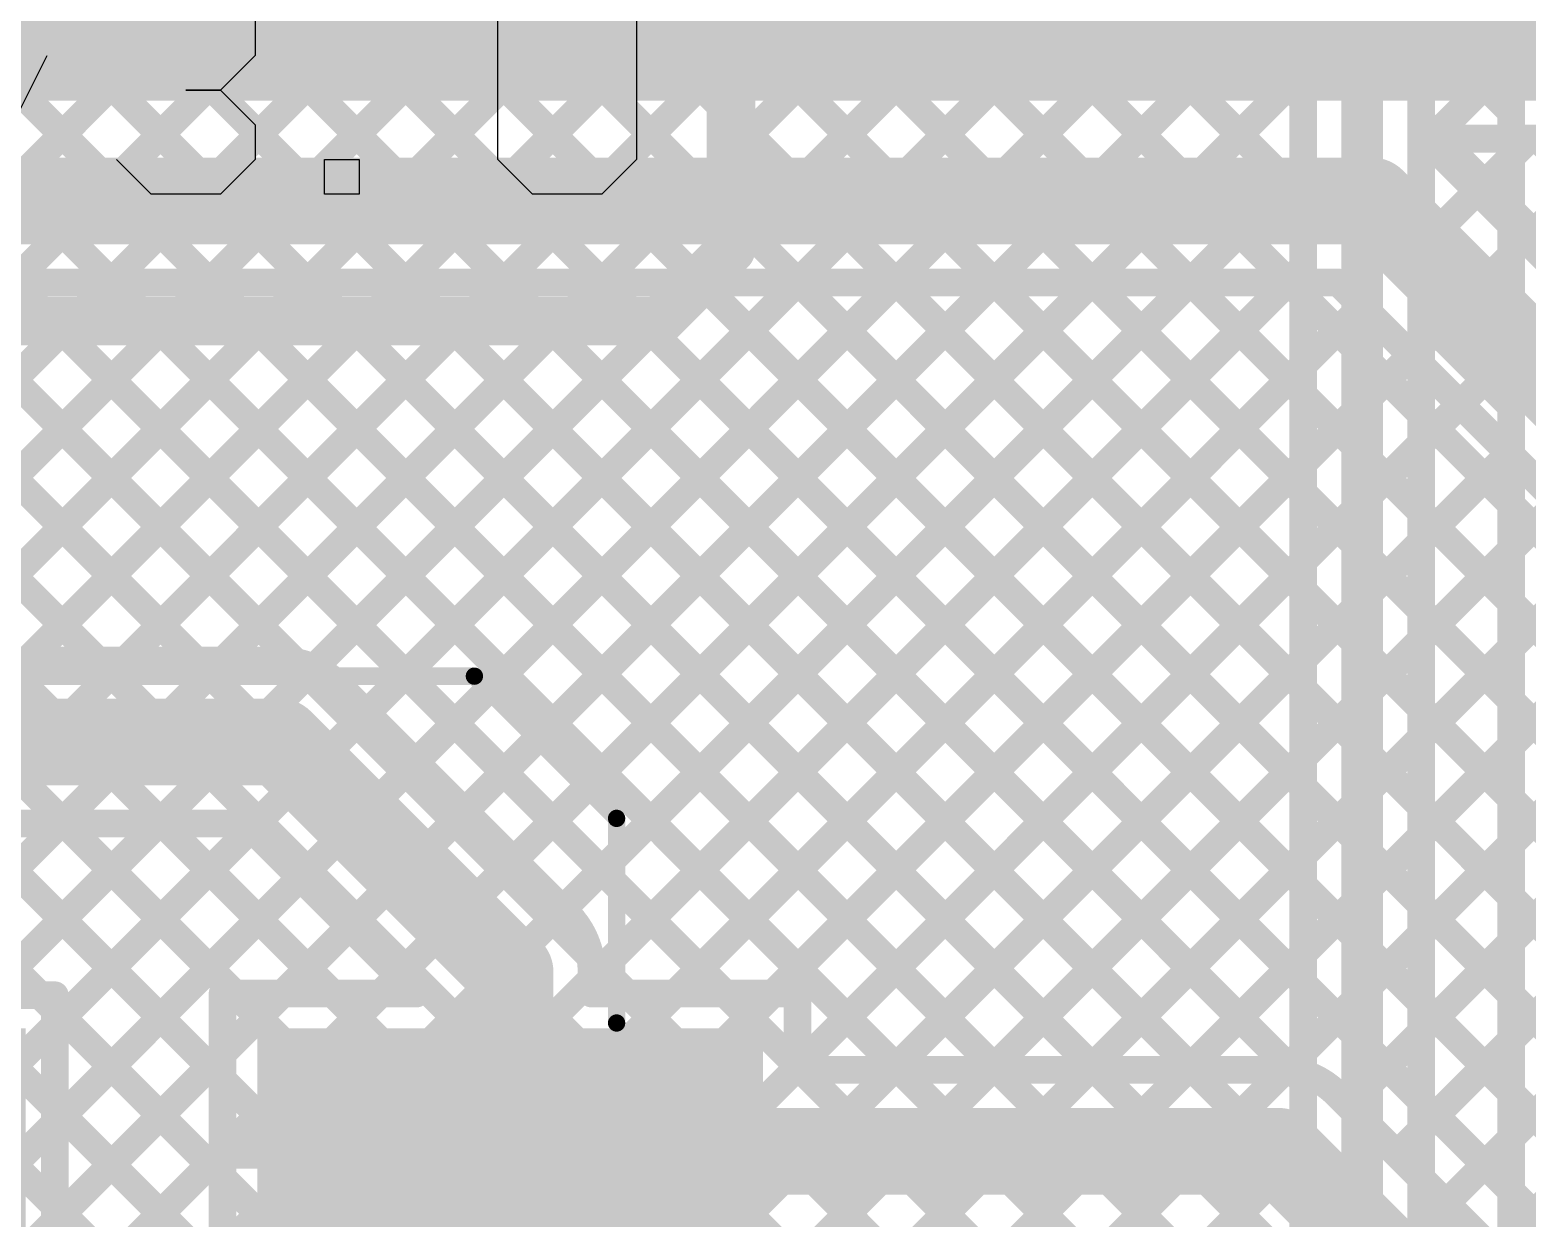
# Model space of a CAD drawing. Header units: millimetres. Extents: x 2.49 to 5.65, y 1.36 to 4.13.
# Drawn here: x 4.3888 to 4.8205, y 2.5868 to 2.9293 of the extents above; entities that cross this region are included whole.
import ezdxf

# ---------------------------------------------------------------- set-up
doc = ezdxf.new("R2010")
doc.units = ezdxf.units.MM
doc.header["$MEASUREMENT"] = 0
for name, color, linetype in [('BottomLayer', 5, 'Continuous'), ('TopLayer', 1, 'Continuous'), ('TopOverlay', 2, 'Continuous'), ('TopPaste', 8, 'Continuous'), ('TopSolder', 216, 'Continuous')]:
    doc.layers.add(name, color=color, linetype=linetype)

# ---------------------------------------------------------------- blocks, each defined once
blk = doc.blocks.new('UWX1H100MCL1GB_104')
at = {"layer": 'TopLayer'}
for points in [[(-0.1752, -0.0315), (-0.0374, -0.0315), (-0.1752, 0.0315), (-0.0374, 0.0315)], [(0.0374, -0.0315), (0.1752, -0.0315), (0.0374, 0.0315), (0.1752, 0.0315)]]:
    blk.add_solid(points, dxfattribs=at)
at = {"layer": 'TopOverlay', "const_width": 0.005}
for points in [[(-0.096, 0.137), (-0.137, 0.096)], [(0.14, 0.137), (-0.096, 0.137)], [(0.14, 0.137), (0.14, 0.037)], [(-0.137, 0.096), (-0.137, 0.037)], [(-0.159, 0.063), (-0.159, 0.04)], [(-0.148, 0.051), (-0.169, 0.051)], [(-0.137, -0.037), (-0.137, -0.096)], [(0.14, -0.037), (0.14, -0.137)], [(-0.096, -0.137), (-0.137, -0.096)], [(0.14, -0.137), (-0.096, -0.137)]]:
    blk.add_lwpolyline(points, dxfattribs=at)
at = {"layer": 'TopOverlay', "const_width": 0.0025}
for points in [[(-0.09725, 0.137, 1), (-0.09475, 0.137, 1)], [(-0.09725, 0.137, 1), (-0.09475, 0.137, 1)], [(0.13875, 0.137, 1), (0.14125, 0.137, 1)], [(0.13875, 0.137, 1), (0.14125, 0.137, 1)], [(-0.13825, 0.096, 1), (-0.13575, 0.096, 1)], [(-0.13825, 0.096, 1), (-0.13575, 0.096, 1)], [(-0.16025, 0.063, 1), (-0.15775, 0.063, 1)], [(-0.17025, 0.051, 1), (-0.16775, 0.051, 1)], [(-0.14925, 0.051, 1), (-0.14675, 0.051, 1)], [(-0.16025, 0.04, 1), (-0.15775, 0.04, 1)], [(-0.13825, 0.037, 1), (-0.13575, 0.037, 1)], [(0.13875, 0.037, 1), (0.14125, 0.037, 1)], [(-0.13825, -0.037, 1), (-0.13575, -0.037, 1)], [(0.13875, -0.037, 1), (0.14125, -0.037, 1)], [(-0.13825, -0.096, 1), (-0.13575, -0.096, 1)], [(-0.13825, -0.096, 1), (-0.13575, -0.096, 1)], [(-0.09725, -0.137, 1), (-0.09475, -0.137, 1)], [(-0.09725, -0.137, 1), (-0.09475, -0.137, 1)], [(0.13875, -0.137, 1), (0.14125, -0.137, 1)], [(0.13875, -0.137, 1), (0.14125, -0.137, 1)]]:
    blk.add_lwpolyline(points, format="xyb", close=True, dxfattribs=at)
at = {"layer": 'TopPaste'}
for points in [[(-0.1752, -0.0315), (-0.0374, -0.0315), (-0.1752, 0.0315), (-0.0374, 0.0315)], [(0.0374, -0.0315), (0.1752, -0.0315), (0.0374, 0.0315), (0.1752, 0.0315)]]:
    blk.add_solid(points, dxfattribs=at)
at = {"layer": 'TopSolder'}
for points in [[(-0.1792, -0.0355), (-0.0334, -0.0355), (-0.1792, 0.0355), (-0.0334, 0.0355)], [(0.0334, -0.0355), (0.1792, -0.0355), (0.0334, 0.0355), (0.1792, 0.0355)]]:
    blk.add_solid(points, dxfattribs=at)

msp = doc.modelspace()

# ---------------------------------------------------------------- linework, layer by layer
at = {"layer": 'BottomLayer'}
for points, const_width in [([(3.88428, 2.4135), (5.4138, 3.94302)], 0.008), ([(3.91257, 2.4135), (5.4257, 3.92664)], 0.008), ([(3.94085, 2.4135), (5.43968, 3.91233)], 0.008), ([(3.96914, 2.4135), (5.45566, 3.90002)], 0.008), ([(3.99742, 2.4135), (5.47371, 3.88979)], 0.008), ([(4.0257, 2.4135), (5.49409, 3.88189)], 0.008), ([(4.11056, 2.4135), (5.577, 3.87994)], 0.008), ([(4.05399, 2.4135), (5.51736, 3.87687)], 0.008), ([(4.08227, 2.4135), (5.54449, 3.87572)], 0.008), ([(4.13884, 2.4135), (5.577, 3.85166)], 0.008), ([(4.16713, 2.4135), (5.577, 3.82337)], 0.008), ([(3.98814, 3.6769), (4.756, 2.90904)], 0.008), ([(3.97399, 3.66276), (4.756, 2.88075)], 0.008), ([(3.95985, 3.64862), (4.756, 2.85247)], 0.008), ([(3.94571, 3.63448), (4.756, 2.82419)], 0.008), ([(3.93157, 3.62033), (4.756, 2.7959)], 0.008), ([(3.91743, 3.60619), (4.756, 2.76762)], 0.008), ([(3.90328, 3.59205), (4.756, 2.73933)], 0.008), ([(3.88914, 3.57791), (4.756, 2.71105)], 0.008), ([(3.875, 3.56376), (4.756, 2.68276)], 0.008), ([(3.86086, 3.54962), (4.756, 2.65448)], 0.008), ([(3.84671, 3.53548), (4.756, 2.6262)], 0.008), ([(3.83257, 3.52134), (4.756, 2.59791)], 0.008), ([(3.81843, 3.5072), (4.756, 2.56963)], 0.008), ([(3.80429, 3.49305), (4.756, 2.54134)], 0.008), ([(3.79015, 3.47891), (4.756, 2.51306)], 0.008), ([(3.776, 3.46477), (4.756, 2.48477)], 0.008), ([(3.76186, 3.45063), (4.756, 2.45649)], 0.008), ([(3.74772, 3.43649), (4.756, 2.42821)], 0.008), ([(3.73358, 3.42234), (4.756, 2.39992)], 0.008), ([(3.71944, 3.4082), (4.756, 2.37164)], 0.008), ([(3.70529, 3.39406), (4.756, 2.34335)], 0.008), ([(3.69115, 3.37992), (4.756, 2.31507)], 0.008), ([(3.67701, 3.36577), (4.756, 2.28678)], 0.008), ([(3.66287, 3.35163), (4.756, 2.2585)], 0.008), ([(3.6545, 3.33172), (4.756, 2.23022)], 0.008), ([(4.773, 1.94953), (4.773, 2.986)], 0.012), ([(4.19541, 2.4135), (4.75453, 2.97262)], 0.008), ([(4.756, 1.94953), (4.756, 2.97079)], 0.008), ([(4.79, 1.95657), (4.79, 2.97079)], 0.008), ([(4.81599, 2.00723), (4.81599, 2.97079)], 0.008), ([(4.79, 2.92324), (4.81599, 2.94923)], 0.008), ([(4.22369, 2.4135), (4.756, 2.94581)], 0.008), ([(4.79, 2.93161), (4.81599, 2.90561)], 0.008), ([(4.79, 2.89495), (4.81599, 2.92095)], 0.008), ([(4.25198, 2.4135), (4.756, 2.91752)], 0.008), ([(4.79, 2.90332), (4.81599, 2.87733)], 0.008), ([(4.28026, 2.4135), (4.756, 2.88924)], 0.008), ([(4.79, 2.86667), (4.81599, 2.89266)], 0.008), ([(4.79, 2.87504), (4.81599, 2.84905)], 0.008), ([(4.79, 2.83838), (4.81599, 2.86438)], 0.008), ([(4.30855, 2.4135), (4.756, 2.86095)], 0.008), ([(4.79, 2.84675), (4.81599, 2.82076)], 0.008), ([(4.33683, 2.4135), (4.756, 2.83267)], 0.008), ([(4.79, 2.8101), (4.81599, 2.83609)], 0.008), ([(4.79, 2.81847), (4.81599, 2.79248)], 0.008), ([(4.79, 2.78182), (4.81599, 2.80781)], 0.008), ([(4.36512, 2.4135), (4.756, 2.80438)], 0.008), ([(4.79, 2.79019), (4.81599, 2.76419)], 0.008), ([(4.79, 2.75353), (4.81599, 2.77952)], 0.008), ([(4.3934, 2.4135), (4.756, 2.7761)], 0.008), ([(4.79, 2.7619), (4.81599, 2.73591)], 0.008), ([(4.79, 2.72525), (4.81599, 2.75124)], 0.008), ([(4.42168, 2.4135), (4.756, 2.74782)], 0.008), ([(4.79, 2.73362), (4.81599, 2.70762)], 0.008), ([(4.79, 2.69696), (4.81599, 2.72295)], 0.008), ([(4.4443, 2.40783), (4.756, 2.71953)], 0.008), ([(4.79, 2.70533), (4.81599, 2.67934)], 0.008), ([(4.79, 2.66868), (4.81599, 2.69467)], 0.008), ([(4.45849, 2.39374), (4.756, 2.69125)], 0.008), ([(4.79, 2.67705), (4.81599, 2.65106)], 0.008), ([(4.79, 2.64039), (4.81599, 2.66639)], 0.008), ([(4.47264, 2.3796), (4.756, 2.66296)], 0.008), ([(4.79, 2.64876), (4.81599, 2.62277)], 0.008), ([(4.79, 2.61211), (4.81599, 2.6381)], 0.008), ([(4.48678, 2.36546), (4.756, 2.63468)], 0.008), ([(4.79, 2.62048), (4.81599, 2.59449)], 0.008), ([(4.79, 2.58383), (4.81599, 2.60982)], 0.008), ([(4.50092, 2.35131), (4.756, 2.60639)], 0.008), ([(4.79, 2.5922), (4.81599, 2.5662)], 0.008)]:
    msp.add_lwpolyline(points, dxfattribs=dict(at, const_width=const_width))
at = {"layer": 'BottomLayer', "const_width": 0.004}
for points in [[(4.788, 2.93161, 1), (4.792, 2.93161, 1)], [(4.788, 2.92324, 1), (4.792, 2.92324, 1)], [(4.81399, 2.92095, 1), (4.81799, 2.92095, 1)], [(4.754, 2.91752, 1), (4.758, 2.91752, 1)], [(4.754, 2.90904, 1), (4.758, 2.90904, 1)], [(4.788, 2.90332, 1), (4.792, 2.90332, 1)], [(4.81399, 2.90561, 1), (4.81799, 2.90561, 1)], [(4.788, 2.89495, 1), (4.792, 2.89495, 1)], [(4.754, 2.88924, 1), (4.758, 2.88924, 1)], [(4.81399, 2.89266, 1), (4.81799, 2.89266, 1)], [(4.754, 2.88075, 1), (4.758, 2.88075, 1)], [(4.81399, 2.87733, 1), (4.81799, 2.87733, 1)], [(4.788, 2.87504, 1), (4.792, 2.87504, 1)], [(4.788, 2.86667, 1), (4.792, 2.86667, 1)], [(4.81399, 2.86438, 1), (4.81799, 2.86438, 1)], [(4.754, 2.86095, 1), (4.758, 2.86095, 1)], [(4.754, 2.85247, 1), (4.758, 2.85247, 1)], [(4.788, 2.84675, 1), (4.792, 2.84675, 1)], [(4.81399, 2.84905, 1), (4.81799, 2.84905, 1)], [(4.788, 2.83838, 1), (4.792, 2.83838, 1)], [(4.754, 2.83267, 1), (4.758, 2.83267, 1)], [(4.81399, 2.83609, 1), (4.81799, 2.83609, 1)], [(4.754, 2.82419, 1), (4.758, 2.82419, 1)], [(4.81399, 2.82076, 1), (4.81799, 2.82076, 1)], [(4.788, 2.81847, 1), (4.792, 2.81847, 1)], [(4.788, 2.8101, 1), (4.792, 2.8101, 1)], [(4.81399, 2.80781, 1), (4.81799, 2.80781, 1)], [(4.754, 2.80438, 1), (4.758, 2.80438, 1)], [(4.754, 2.7959, 1), (4.758, 2.7959, 1)], [(4.788, 2.79019, 1), (4.792, 2.79019, 1)], [(4.81399, 2.79248, 1), (4.81799, 2.79248, 1)], [(4.788, 2.78182, 1), (4.792, 2.78182, 1)], [(4.81399, 2.77952, 1), (4.81799, 2.77952, 1)], [(4.754, 2.7761, 1), (4.758, 2.7761, 1)], [(4.754, 2.76762, 1), (4.758, 2.76762, 1)], [(4.81399, 2.76419, 1), (4.81799, 2.76419, 1)], [(4.788, 2.7619, 1), (4.792, 2.7619, 1)], [(4.788, 2.75353, 1), (4.792, 2.75353, 1)], [(4.81399, 2.75124, 1), (4.81799, 2.75124, 1)], [(4.754, 2.74782, 1), (4.758, 2.74782, 1)], [(4.754, 2.73933, 1), (4.758, 2.73933, 1)], [(4.788, 2.73362, 1), (4.792, 2.73362, 1)], [(4.81399, 2.73591, 1), (4.81799, 2.73591, 1)], [(4.788, 2.72525, 1), (4.792, 2.72525, 1)], [(4.81399, 2.72295, 1), (4.81799, 2.72295, 1)], [(4.754, 2.71953, 1), (4.758, 2.71953, 1)], [(4.754, 2.71105, 1), (4.758, 2.71105, 1)], [(4.81399, 2.70762, 1), (4.81799, 2.70762, 1)], [(4.788, 2.70533, 1), (4.792, 2.70533, 1)], [(4.788, 2.69696, 1), (4.792, 2.69696, 1)], [(4.81399, 2.69467, 1), (4.81799, 2.69467, 1)], [(4.754, 2.69125, 1), (4.758, 2.69125, 1)], [(4.754, 2.68276, 1), (4.758, 2.68276, 1)], [(4.788, 2.67705, 1), (4.792, 2.67705, 1)], [(4.81399, 2.67934, 1), (4.81799, 2.67934, 1)], [(4.788, 2.66868, 1), (4.792, 2.66868, 1)], [(4.81399, 2.66639, 1), (4.81799, 2.66639, 1)], [(4.754, 2.66296, 1), (4.758, 2.66296, 1)], [(4.754, 2.65448, 1), (4.758, 2.65448, 1)], [(4.81399, 2.65106, 1), (4.81799, 2.65106, 1)], [(4.788, 2.64876, 1), (4.792, 2.64876, 1)], [(4.788, 2.64039, 1), (4.792, 2.64039, 1)], [(4.81399, 2.6381, 1), (4.81799, 2.6381, 1)], [(4.754, 2.63468, 1), (4.758, 2.63468, 1)], [(4.754, 2.6262, 1), (4.758, 2.6262, 1)], [(4.81399, 2.62277, 1), (4.81799, 2.62277, 1)], [(4.788, 2.62048, 1), (4.792, 2.62048, 1)], [(4.788, 2.61211, 1), (4.792, 2.61211, 1)], [(4.81399, 2.60982, 1), (4.81799, 2.60982, 1)], [(4.754, 2.60639, 1), (4.758, 2.60639, 1)], [(4.754, 2.59791, 1), (4.758, 2.59791, 1)], [(4.788, 2.5922, 1), (4.792, 2.5922, 1)], [(4.81399, 2.59449, 1), (4.81799, 2.59449, 1)], [(4.788, 2.58383, 1), (4.792, 2.58383, 1)]]:
    msp.add_lwpolyline(points, format="xyb", close=True, dxfattribs=at)
at = {"layer": 'TopLayer'}
for points, const_width in [([(3.69546, 2.92146), (5.12831, 2.92146)], 0.025), ([(4.79103, 2.89796), (5.0929, 2.89796)], 0.008), ([(4.79537, 2.89796), (5.02396, 2.66937)], 0.008), ([(4.80622, 2.88288), (4.82129, 2.89796)], 0.008), ([(4.82036, 2.86874), (4.84957, 2.89796)], 0.008), ([(4.82365, 2.89796), (5.05224, 2.66937)], 0.008), ([(4.7925, 2.8966), (5.01973, 2.66937)], 0.008), ([(3.71155, 2.88), (4.77587, 2.88)], 0.025), ([(4.77587, 2.88), (5.01, 2.64587)], 0.025), ([(3.72128, 2.8565), (4.76613, 2.8565)], 0.008), ([(4.29942, 2.8565), (4.40842, 2.7475)], 0.008), ([(4.30314, 2.7475), (4.41214, 2.8565)], 0.008), ([(4.3277, 2.8565), (4.4367, 2.7475)], 0.008), ([(4.33142, 2.7475), (4.44042, 2.8565)], 0.008), ([(4.35599, 2.8565), (4.46541, 2.74708)], 0.008), ([(4.3597, 2.7475), (4.4687, 2.8565)], 0.008), ([(4.38427, 2.8565), (4.58928, 2.6515)], 0.008), ([(4.38799, 2.7475), (4.49699, 2.8565)], 0.008), ([(4.41256, 2.8565), (4.63956, 2.6295)], 0.008), ([(4.41627, 2.7475), (4.52527, 2.8565)], 0.008), ([(4.44084, 2.8565), (4.66784, 2.6295)], 0.008), ([(4.44456, 2.7475), (4.55356, 2.8565)], 0.008), ([(4.46913, 2.8565), (4.69613, 2.6295)], 0.008), ([(4.47073, 2.74539), (4.58184, 2.8565)], 0.008), ([(4.48593, 2.7323), (4.61013, 2.8565)], 0.008), ([(4.49741, 2.8565), (4.72441, 2.6295)], 0.008), ([(4.50007, 2.71816), (4.63841, 2.8565)], 0.008), ([(4.51421, 2.70402), (4.66669, 2.8565)], 0.008), ([(4.5257, 2.8565), (4.75305, 2.62915)], 0.008), ([(4.52836, 2.68988), (4.69498, 2.8565)], 0.008), ([(4.5425, 2.67574), (4.72326, 2.8565)], 0.008), ([(4.5508, 2.65575), (4.75155, 2.8565)], 0.008), ([(4.55398, 2.8565), (5.199, 2.21148)], 0.008), ([(4.58226, 2.8565), (5.199, 2.23976)], 0.008), ([(4.61055, 2.8565), (5.199, 2.26805)], 0.008), ([(4.63883, 2.8565), (5.199, 2.29633)], 0.008), ([(4.66712, 2.8565), (5.199, 2.32462)], 0.008), ([(4.6954, 2.8565), (5.199, 2.3529)], 0.008), ([(4.72369, 2.8565), (5.199, 2.38119)], 0.008), ([(4.75197, 2.8565), (5.199, 2.40947)], 0.008), ([(4.76613, 2.8565), (4.99337, 2.62927)], 0.008), ([(4.57483, 2.6515), (4.77298, 2.84965)], 0.008), ([(4.60311, 2.6515), (4.78712, 2.83551)], 0.008), ([(4.6102, 2.6303), (4.80127, 2.82137)], 0.008), ([(4.63768, 2.6295), (4.81541, 2.80722)], 0.008), ([(4.66597, 2.6295), (4.82955, 2.79308)], 0.008), ([(4.69425, 2.6295), (4.84369, 2.77894)], 0.008), ([(4.72254, 2.6295), (4.85783, 2.7648)], 0.008), ([(4.75076, 2.62943), (4.87198, 2.75066)], 0.008), ([(4.176, 2.7475), (4.461, 2.7475)], 0.008), ([(4.47763, 2.7406), (4.5439, 2.67434)], 0.008), ([(4.76892, 2.61931), (4.88612, 2.73651)], 0.008), ([(4.176, 2.724), (4.461, 2.724)], 0.025), ([(4.461, 2.724), (4.5273, 2.6577)], 0.025), ([(4.78306, 2.60517), (4.90026, 2.72237)], 0.008), ([(4.7972, 2.59103), (4.9144, 2.70823)], 0.008), ([(4.18573, 2.7005), (4.45127, 2.7005)], 0.008), ([(4.34228, 2.7005), (4.39178, 2.651)], 0.008), ([(4.34806, 2.651), (4.39756, 2.7005)], 0.008), ([(4.37057, 2.7005), (4.4444, 2.62667)], 0.008), ([(4.37634, 2.651), (4.42584, 2.7005)], 0.008), ([(4.396, 2.64237), (4.4527, 2.69907)], 0.008), ([(4.39885, 2.7005), (4.44786, 2.6515)], 0.008), ([(4.42714, 2.7005), (4.47614, 2.6515)], 0.008), ([(4.45127, 2.7005), (4.50027, 2.6515)], 0.008), ([(4.81135, 2.57689), (4.92855, 2.69409)], 0.008), ([(4.396, 2.61409), (4.46684, 2.68493)], 0.008), ([(4.46169, 2.6515), (4.48098, 2.67079)], 0.008), ([(4.5273, 2.606), (4.5273, 2.6577)], 0.025), ([(4.55038, 2.66211), (4.56099, 2.6515)], 0.008), ([(4.48997, 2.6515), (4.49512, 2.65664)], 0.008), ([(4.5508, 2.6515), (4.5508, 2.6577)], 0.008), ([(4.4444, 2.6515), (4.50027, 2.6515)], 0.008), ([(4.4444, 2.5605), (4.4444, 2.6515)], 0.008), ([(4.5508, 2.6515), (4.6102, 2.6515)], 0.008), ([(4.6102, 2.6295), (4.6102, 2.6515)], 0.008), ([(4.235, 2.651), (4.396, 2.651)], 0.008), ([(4.39178, 2.651), (4.396, 2.64678)], 0.008), ([(4.396, 2.35), (4.396, 2.651)], 0.008), ([(4.396, 2.64678), (4.4444, 2.59838)], 0.008), ([(4.396, 2.58581), (4.4444, 2.63421)], 0.008), ([(4.6102, 2.6295), (4.749, 2.6295)], 0.008), ([(4.76563, 2.6226), (4.8246, 2.56363)], 0.008), ([(4.396, 2.6185), (4.4444, 2.5701)], 0.008), ([(4.5273, 2.606), (4.749, 2.606)], 0.025), ([(4.749, 2.606), (4.808, 2.547)], 0.025), ([(4.396, 2.55752), (4.4444, 2.60592)], 0.008), ([(4.4484, 2.606), (4.5273, 2.606)], 0.01), ([(4.5273, 2.5645), (4.5273, 2.606)], 0.01), ([(4.396, 2.59022), (4.51522, 2.471)], 0.008)]:
    msp.add_lwpolyline(points, dxfattribs=dict(at, const_width=const_width))
for points, const_width in [([(4.78903, 2.89796, 1), (4.79303, 2.89796, 1)], 0.004), ([(4.79337, 2.89796, 1), (4.79737, 2.89796, 1)], 0.004), ([(4.81929, 2.89796, 1), (4.82329, 2.89796, 1)], 0.004), ([(4.82165, 2.89796, 1), (4.82565, 2.89796, 1)], 0.004), ([(4.7905, 2.8966, 1), (4.7945, 2.8966, 1)], 0.004), ([(4.76962, 2.88, 1), (4.78212, 2.88, 1)], 0.0125), ([(4.76962, 2.88, 1), (4.78212, 2.88, 1)], 0.0125), ([(4.80422, 2.88288, 1), (4.80822, 2.88288, 1)], 0.004), ([(4.81836, 2.86874, 1), (4.82236, 2.86874, 1)], 0.004), ([(4.41014, 2.8565, 1), (4.41414, 2.8565, 1)], 0.004), ([(4.41056, 2.8565, 1), (4.41456, 2.8565, 1)], 0.004), ([(4.43842, 2.8565, 1), (4.44242, 2.8565, 1)], 0.004), ([(4.43884, 2.8565, 1), (4.44284, 2.8565, 1)], 0.004), ([(4.4667, 2.8565, 1), (4.4707, 2.8565, 1)], 0.004), ([(4.46713, 2.8565, 1), (4.47113, 2.8565, 1)], 0.004), ([(4.49499, 2.8565, 1), (4.49899, 2.8565, 1)], 0.004), ([(4.49541, 2.8565, 1), (4.49941, 2.8565, 1)], 0.004), ([(4.52327, 2.8565, 1), (4.52727, 2.8565, 1)], 0.004), ([(4.5237, 2.8565, 1), (4.5277, 2.8565, 1)], 0.004), ([(4.55156, 2.8565, 1), (4.55556, 2.8565, 1)], 0.004), ([(4.55198, 2.8565, 1), (4.55598, 2.8565, 1)], 0.004), ([(4.57984, 2.8565, 1), (4.58384, 2.8565, 1)], 0.004), ([(4.58026, 2.8565, 1), (4.58426, 2.8565, 1)], 0.004), ([(4.60813, 2.8565, 1), (4.61213, 2.8565, 1)], 0.004), ([(4.60855, 2.8565, 1), (4.61255, 2.8565, 1)], 0.004), ([(4.63641, 2.8565, 1), (4.64041, 2.8565, 1)], 0.004), ([(4.63683, 2.8565, 1), (4.64083, 2.8565, 1)], 0.004), ([(4.66469, 2.8565, 1), (4.66869, 2.8565, 1)], 0.004), ([(4.66512, 2.8565, 1), (4.66912, 2.8565, 1)], 0.004), ([(4.69298, 2.8565, 1), (4.69698, 2.8565, 1)], 0.004), ([(4.6934, 2.8565, 1), (4.6974, 2.8565, 1)], 0.004), ([(4.72126, 2.8565, 1), (4.72526, 2.8565, 1)], 0.004), ([(4.72169, 2.8565, 1), (4.72569, 2.8565, 1)], 0.004), ([(4.74955, 2.8565, 1), (4.75355, 2.8565, 1)], 0.004), ([(4.74997, 2.8565, 1), (4.75397, 2.8565, 1)], 0.004), ([(4.76413, 2.8565, 1), (4.76813, 2.8565, 1)], 0.004), ([(4.76413, 2.8565, 1), (4.76813, 2.8565, 1)], 0.004), ([(4.77098, 2.84965, 1), (4.77498, 2.84965, 1)], 0.004), ([(4.78512, 2.83551, 1), (4.78912, 2.83551, 1)], 0.004), ([(4.79927, 2.82137, 1), (4.80327, 2.82137, 1)], 0.004), ([(4.81341, 2.80722, 1), (4.81741, 2.80722, 1)], 0.004), ([(4.38599, 2.7475, 1), (4.38999, 2.7475, 1)], 0.004), ([(4.40642, 2.7475, 1), (4.41042, 2.7475, 1)], 0.004), ([(4.41427, 2.7475, 1), (4.41827, 2.7475, 1)], 0.004), ([(4.43471, 2.7475, 1), (4.4387, 2.7475, 1)], 0.004), ([(4.44256, 2.7475, 1), (4.44656, 2.7475, 1)], 0.004), ([(4.459, 2.7475, 1), (4.463, 2.7475, 1)], 0.004), ([(4.459, 2.7475, 1), (4.463, 2.7475, 1)], 0.004), ([(4.459, 2.7475, 1), (4.463, 2.7475, 1)], 0.004), ([(4.46341, 2.74708, 1), (4.46741, 2.74708, 1)], 0.004), ([(4.46873, 2.74539, 1), (4.47273, 2.74539, 1)], 0.004), ([(4.47562, 2.74062, 1), (4.47962, 2.74062, 1)], 0.004), ([(4.47563, 2.7406, 1), (4.47963, 2.7406, 1)], 0.004), ([(4.47563, 2.7406, 1), (4.47963, 2.7406, 1)], 0.004), ([(4.45475, 2.724, 1), (4.46725, 2.724, 1)], 0.0125), ([(4.45475, 2.724, 1), (4.46725, 2.724, 1)], 0.0125), ([(4.48393, 2.7323, 1), (4.48793, 2.7323, 1)], 0.004), ([(4.49807, 2.71816, 1), (4.50207, 2.71816, 1)], 0.004), ([(4.51221, 2.70402, 1), (4.51621, 2.70402, 1)], 0.004), ([(4.39556, 2.7005, 1), (4.39956, 2.7005, 1)], 0.004), ([(4.39685, 2.7005, 1), (4.40085, 2.7005, 1)], 0.004), ([(4.42384, 2.7005, 1), (4.42784, 2.7005, 1)], 0.004), ([(4.42514, 2.7005, 1), (4.42914, 2.7005, 1)], 0.004), ([(4.44927, 2.7005, 1), (4.45327, 2.7005, 1)], 0.004), ([(4.44927, 2.7005, 1), (4.45327, 2.7005, 1)], 0.004), ([(4.4507, 2.69907, 1), (4.4547, 2.69907, 1)], 0.004), ([(4.52636, 2.68988, 1), (4.53036, 2.68988, 1)], 0.004), ([(4.46484, 2.68493, 1), (4.46884, 2.68493, 1)], 0.004), ([(4.5405, 2.67574, 1), (4.5445, 2.67574, 1)], 0.004), ([(4.5419, 2.67434, 1), (4.5459, 2.67434, 1)], 0.004), ([(4.5419, 2.67434, 1), (4.5459, 2.67434, 1)], 0.004), ([(4.54192, 2.67432, 1), (4.54592, 2.67432, 1)], 0.004), ([(4.47898, 2.67079, 1), (4.48298, 2.67079, 1)], 0.004), ([(4.52105, 2.6577, 1), (4.53355, 2.6577, 1)], 0.0125), ([(4.52105, 2.6577, 1), (4.53355, 2.6577, 1)], 0.0125), ([(4.54838, 2.66211, 1), (4.55238, 2.66211, 1)], 0.004), ([(4.49312, 2.65664, 1), (4.49712, 2.65664, 1)], 0.004), ([(4.5488, 2.6577, 1), (4.5528, 2.6577, 1)], 0.004), ([(4.5488, 2.6577, 1), (4.5528, 2.6577, 1)], 0.004), ([(4.5488, 2.6577, 1), (4.5528, 2.6577, 1)], 0.004), ([(4.5488, 2.65575, 1), (4.5528, 2.65575, 1)], 0.004), ([(4.4424, 2.6515, 1), (4.4464, 2.6515, 1)], 0.004), ([(4.4424, 2.6515, 1), (4.4464, 2.6515, 1)], 0.004), ([(4.44586, 2.6515, 1), (4.44986, 2.6515, 1)], 0.004), ([(4.45969, 2.6515, 1), (4.46369, 2.6515, 1)], 0.004), ([(4.47414, 2.6515, 1), (4.47814, 2.6515, 1)], 0.004), ([(4.48797, 2.6515, 1), (4.49197, 2.6515, 1)], 0.004), ([(4.49827, 2.6515, 1), (4.50227, 2.6515, 1)], 0.004), ([(4.49827, 2.6515, 1), (4.50227, 2.6515, 1)], 0.004), ([(4.5488, 2.6515, 1), (4.5528, 2.6515, 1)], 0.004), ([(4.5488, 2.6515, 1), (4.5528, 2.6515, 1)], 0.004), ([(4.55899, 2.6515, 1), (4.56299, 2.6515, 1)], 0.004), ([(4.57283, 2.6515, 1), (4.57683, 2.6515, 1)], 0.004), ([(4.58728, 2.6515, 1), (4.59128, 2.6515, 1)], 0.004), ([(4.60111, 2.6515, 1), (4.60511, 2.6515, 1)], 0.004), ([(4.6082, 2.6515, 1), (4.6122, 2.6515, 1)], 0.004), ([(4.6082, 2.6515, 1), (4.6122, 2.6515, 1)], 0.004), ([(4.38978, 2.651, 1), (4.39378, 2.651, 1)], 0.004), ([(4.38978, 2.651, 1), (4.39378, 2.651, 1)], 0.004), ([(4.394, 2.651, 1), (4.398, 2.651, 1)], 0.004), ([(4.394, 2.651, 1), (4.398, 2.651, 1)], 0.004), ([(4.394, 2.64678, 1), (4.398, 2.64678, 1)], 0.004), ([(4.394, 2.64678, 1), (4.398, 2.64678, 1)], 0.004), ([(4.394, 2.64237, 1), (4.398, 2.64237, 1)], 0.004), ([(4.4424, 2.63421, 1), (4.4464, 2.63421, 1)], 0.004), ([(4.6082, 2.6303, 1), (4.6122, 2.6303, 1)], 0.004), ([(4.6082, 2.6295, 1), (4.6122, 2.6295, 1)], 0.004), ([(4.6082, 2.6295, 1), (4.6122, 2.6295, 1)], 0.004), ([(4.63568, 2.6295, 1), (4.63968, 2.6295, 1)], 0.004), ([(4.63756, 2.6295, 1), (4.64156, 2.6295, 1)], 0.004), ([(4.66397, 2.6295, 1), (4.66797, 2.6295, 1)], 0.004), ([(4.66584, 2.6295, 1), (4.66984, 2.6295, 1)], 0.004), ([(4.69225, 2.6295, 1), (4.69625, 2.6295, 1)], 0.004), ([(4.69413, 2.6295, 1), (4.69813, 2.6295, 1)], 0.004), ([(4.72054, 2.6295, 1), (4.72454, 2.6295, 1)], 0.004), ([(4.72241, 2.6295, 1), (4.72641, 2.6295, 1)], 0.004), ([(4.747, 2.6295, 1), (4.751, 2.6295, 1)], 0.004), ([(4.747, 2.6295, 1), (4.751, 2.6295, 1)], 0.004), ([(4.747, 2.6295, 1), (4.751, 2.6295, 1)], 0.004), ([(4.4424, 2.62667, 1), (4.4464, 2.62667, 1)], 0.004), ([(4.74876, 2.62943, 1), (4.75276, 2.62943, 1)], 0.004), ([(4.75105, 2.62915, 1), (4.75505, 2.62915, 1)], 0.004), ([(4.76362, 2.62262, 1), (4.76762, 2.62262, 1)], 0.004), ([(4.76363, 2.6226, 1), (4.76763, 2.6226, 1)], 0.004), ([(4.76363, 2.6226, 1), (4.76763, 2.6226, 1)], 0.004), ([(4.394, 2.6185, 1), (4.398, 2.6185, 1)], 0.004), ([(4.76692, 2.61931, 1), (4.77092, 2.61931, 1)], 0.004), ([(4.394, 2.61409, 1), (4.398, 2.61409, 1)], 0.004), ([(4.52105, 2.606, 1), (4.53355, 2.606, 1)], 0.0125), ([(4.52105, 2.606, 1), (4.53355, 2.606, 1)], 0.0125), ([(4.74275, 2.606, 1), (4.75525, 2.606, 1)], 0.0125), ([(4.74275, 2.606, 1), (4.75525, 2.606, 1)], 0.0125), ([(4.4424, 2.60592, 1), (4.4464, 2.60592, 1)], 0.004), ([(4.4459, 2.606, 1), (4.4509, 2.606, 1)], 0.005), ([(4.5248, 2.606, 1), (4.5298, 2.606, 1)], 0.005), ([(4.5248, 2.606, 1), (4.5298, 2.606, 1)], 0.005), ([(4.78106, 2.60517, 1), (4.78506, 2.60517, 1)], 0.004), ([(4.4424, 2.59838, 1), (4.4464, 2.59838, 1)], 0.004), ([(4.7952, 2.59103, 1), (4.7992, 2.59103, 1)], 0.004), ([(4.394, 2.59022, 1), (4.398, 2.59022, 1)], 0.004), ([(4.394, 2.58581, 1), (4.398, 2.58581, 1)], 0.004)]:
    msp.add_lwpolyline(points, format="xyb", close=True, dxfattribs=dict(at, const_width=const_width))
at = {"layer": 'TopLayer', "const_width": 0.008}
for points in [[(4.461, 2.7475, -0.198912), (4.47762, 2.74062)], [(4.461, 2.7475, -0.199188), (4.47763, 2.7406)], [(4.5439, 2.67434, -0.199188), (4.5508, 2.6577)], [(4.54392, 2.67432, -0.198912), (4.5508, 2.6577)], [(4.749, 2.6295, -0.199188), (4.76563, 2.6226)], [(4.749, 2.6295, -0.198912), (4.76562, 2.62262)]]:
    msp.add_lwpolyline(points, format="xyb", dxfattribs=at)
at = {"layer": 'TopOverlay'}
for p, q in [((4.45376, 2.93198), (4.45376, 2.92199)), ((4.52374, 2.892), (4.52374, 2.93198)), ((4.56373, 2.93198), (4.56373, 2.892)), ((4.37379, 2.882), (4.39378, 2.92199)), ((4.45376, 2.92199), (4.44376, 2.91199)), ((4.44376, 2.91199), (4.43377, 2.91199)), ((4.43377, 2.91199), (4.44376, 2.91199)), ((4.44376, 2.91199), (4.45376, 2.90199)), ((4.45376, 2.90199), (4.45376, 2.892)), ((4.42377, 2.882), (4.41377, 2.892)), ((4.45376, 2.892), (4.44376, 2.882)), ((4.47375, 2.882), (4.47375, 2.892)), ((4.47375, 2.892), (4.48375, 2.892)), ((4.48375, 2.892), (4.48375, 2.882)), ((4.53373, 2.882), (4.52374, 2.892)), ((4.56373, 2.892), (4.55373, 2.882)), ((4.44376, 2.882), (4.42377, 2.882)), ((4.48375, 2.882), (4.47375, 2.882)), ((4.55373, 2.882), (4.53373, 2.882))]:
    msp.add_line(p, q, dxfattribs=at)
at = {"layer": 'TopOverlay', "const_width": 0.014}
for points in [[(4.591, 2.866), (4.591, 2.955)], [(4.57043, 2.84543), (4.591, 2.866)], [(3.70257, 2.84543), (4.57043, 2.84543)]]:
    msp.add_lwpolyline(points, dxfattribs=at)
at = {"layer": 'TopOverlay', "const_width": 0.007}
for points in [[(4.5875, 2.866, 1), (4.5945, 2.866, 1)], [(4.5875, 2.866, 1), (4.5945, 2.866, 1)], [(4.56693, 2.84543, 1), (4.57393, 2.84543, 1)], [(4.56693, 2.84543, 1), (4.57393, 2.84543, 1)]]:
    msp.add_lwpolyline(points, format="xyb", close=True, dxfattribs=at)

# ---------------------------------------------------------------- block references
at = {"rotation": 180}
msp.add_blockref('UWX1H100MCL1GB_104', (4.421, 2.606), dxfattribs=at)

doc.saveas('drawing.dxf')
